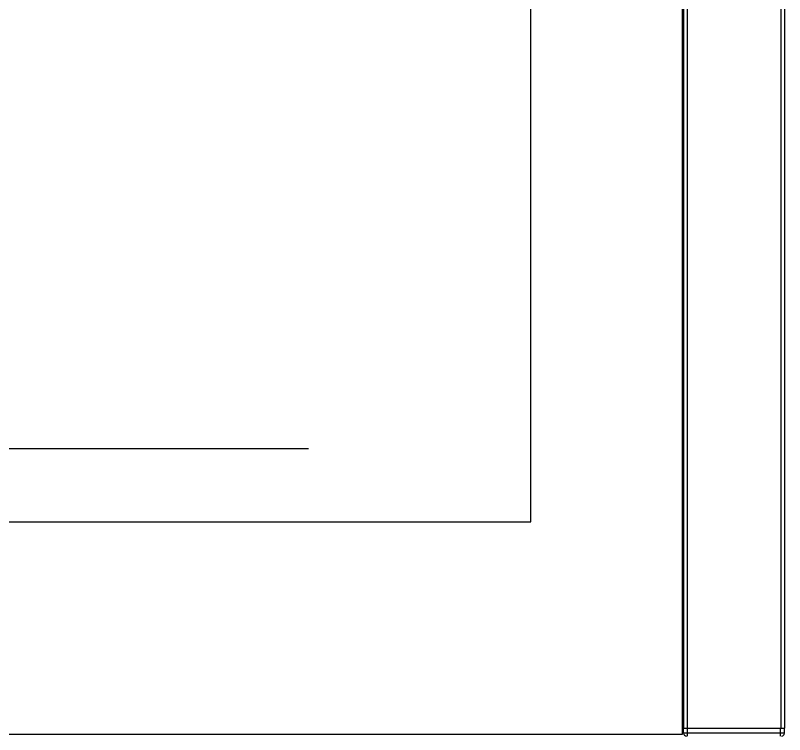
# Model space of a CAD drawing. Header units: millimetres. Extents: x -1319 to 3519, y -1539 to 2345.
# Drawn here: x 668.6 to 1049.1, y -69.9 to 285.7 of the extents above; entities that cross this region are included whole.
import ezdxf

# ---------------------------------------------------------------- set-up
doc = ezdxf.new("R2010")
doc.units = ezdxf.units.MM
doc.header["$LTSCALE"] = 65.395
doc.layers.get('0').update_dxf_attribs({"linetype": 'CONTINUOUS'})

msp = doc.modelspace()

# ---------------------------------------------------------------- linework, layer by layer
at = {"linetype": 'Continuous'}
for p, q in [((998.56, -69.63), (998.56, 963.37)), ((999.06, 960.37), (999.06, -66.63)), ((1000.86, 960.37), (1000.86, -66.63)), ((1047.26, 960.37), (1047.26, -66.63)), ((1049.06, 960.37), (1049.06, -66.63)), ((923.56, 35.37), (923.56, 858.37)), ((316.56, 35.37), (923.56, 35.37)), ((998.56, -66.13), (999.06, -66.13)), ((999.06, -66.63), (1049.06, -66.63)), ((999.1, -69.16), (999.06, -66.63)), ((1000.86, -66.63), (1047.26, -66.63)), ((1001.1, -69.16), (1001.06, -66.63)), ((1047.02, -69.16), (1047.06, -66.63)), ((1049.02, -69.16), (1049.06, -66.63)), ((241.56, -69.63), (998.56, -69.63)), ((1047.02, -69.16), (1001.1, -69.16)), ((1001.1, -70.63), (1001.1, -69.16)), ((1047.02, -70.63), (1047.02, -69.16))]:
    msp.add_line(p, q, dxfattribs=at)
at = {"color": 2, "linetype": 'Continuous'}
msp.add_line((423.66, 71.67), (813.66, 71.67), dxfattribs=at)
at = {"linetype": 'Continuous'}
for centre, start, end in [((1000.6, -69.13), 181, 270), ((1047.52, -69.13), 270.001, 359)]:
    msp.add_arc(centre, 1.5, start, end, dxfattribs=at)
for points, knots in [([(1001.1, -69.16), (1000.97, -69.16), (1000.72, -69.16), (1000.35, -69.17), (1000.01, -69.17), (999.71, -69.17), (999.49, -69.17), (999.35, -69.17), (999.26, -69.17), (999.2, -69.16), (999.15, -69.16), (999.12, -69.16), (999.1, -69.16), (999.1, -69.16)], [0, 0, 0, 0, 0.194967, 0.382588, 0.555377, 0.706879, 0.831207, 0.881654, 0.923606, 0.956688, 0.98055, 0.994997, 1, 1, 1, 1]), ([(1049.02, -69.16), (1049.02, -69.16), (1049, -69.16), (1048.97, -69.16), (1048.92, -69.16), (1048.86, -69.17), (1048.77, -69.17), (1048.63, -69.17), (1048.41, -69.17), (1048.11, -69.17), (1047.77, -69.17), (1047.4, -69.16), (1047.15, -69.16), (1047.02, -69.16)], [0, 0, 0, 0, 0.004997, 0.019447, 0.043313, 0.076395, 0.118346, 0.168793, 0.293121, 0.444623, 0.617412, 0.805033, 1, 1, 1, 1])]:
    msp.add_open_spline(points, degree=3, knots=knots, dxfattribs=at)

doc.saveas('drawing.dxf')
